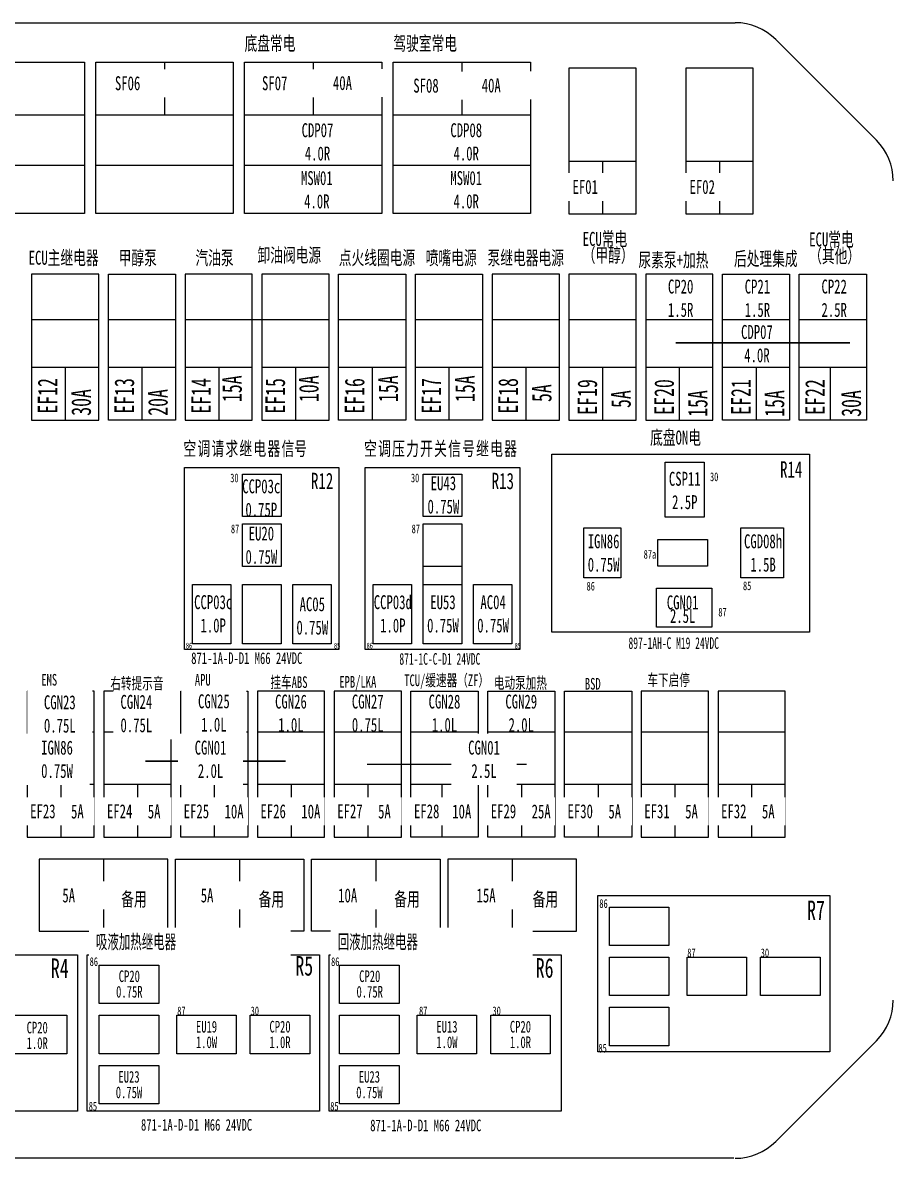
# Model space of a CAD drawing. Header units: millimetres. Extents: x 3853 to 7217, y 3585 to 4426.
# Drawn here: x 6079.3 to 6154, y 3957 to 4054.5 of the extents above; entities that cross this region are included whole.
import ezdxf

# ---------------------------------------------------------------- set-up
doc = ezdxf.new("R2010")
doc.units = ezdxf.units.MM
doc.layers.get('0').update_dxf_attribs({"lineweight": 25})
doc.layers.add('_0', color=7, linetype='Continuous', lineweight=25)
doc.styles.add('T仿宋_GB2312', font='simfang_0.ttf', dxfattribs={"width": 0.6})
doc.styles.add('标准', font='', dxfattribs={"width": 0.667})
doc.styles.get('标准').set_extended_font_data('SimSun')

msp = doc.modelspace()

# ---------------------------------------------------------------- linework, layer by layer
at = {"layer": '_0', "color": 0, "linetype": 'ByBlock', "lineweight": -3}
for p, q in [((6007.079, 4054.46), (6140.388, 4054.46)), ((6143.879, 4053.014), (6152.506, 4044.388)), ((6091.464, 4051.087), (6091.464, 4046.562)), ((6104.216, 4051.087), (6104.216, 4046.562)), ((6116.969, 4051.087), (6116.969, 4046.562)), ((6131.902, 4050.556), (6126.143, 4050.556)), ((6126.143, 4050.556), (6126.143, 4038.051)), ((6131.902, 4038.051), (6131.902, 4050.556)), ((6141.934, 4050.556), (6136.175, 4050.556)), ((6136.175, 4050.556), (6136.175, 4038.051)), ((6141.934, 4038.051), (6141.934, 4050.556)), ((6072.828, 4046.562), (6084.594, 4046.562)), ((6085.581, 4046.562), (6097.346, 4046.562)), ((6098.334, 4046.562), (6110.099, 4046.562)), ((6111.086, 4046.562), (6122.852, 4046.562)), ((6072.828, 4042.247), (6084.594, 4042.247)), ((6085.581, 4042.247), (6097.346, 4042.247)), ((6098.334, 4042.247), (6110.099, 4042.247)), ((6111.086, 4042.247), (6122.852, 4042.247)), ((6126.143, 4042.576), (6131.902, 4042.576)), ((6129.022, 4042.576), (6129.022, 4038.051)), ((6136.175, 4042.576), (6141.934, 4042.576)), ((6139.054, 4042.576), (6139.054, 4038.051)), ((6126.143, 4038.051), (6131.902, 4038.051)), ((6136.175, 4038.051), (6141.934, 4038.051)), ((6085.828, 4032.879), (6080.069, 4032.879)), ((6080.069, 4032.879), (6080.069, 4020.373)), ((6085.828, 4020.373), (6085.828, 4032.879)), ((6086.651, 4032.879), (6092.41, 4032.879)), ((6086.651, 4020.373), (6086.651, 4032.879)), ((6092.41, 4032.879), (6092.41, 4020.373)), ((6098.992, 4032.879), (6093.233, 4032.879)), ((6093.233, 4032.879), (6093.233, 4020.373)), ((6098.992, 4020.373), (6098.992, 4032.879)), ((6105.574, 4032.879), (6099.815, 4032.879)), ((6099.815, 4032.879), (6099.815, 4020.373)), ((6105.574, 4020.373), (6105.574, 4032.879)), ((6106.397, 4032.879), (6112.156, 4032.879)), ((6106.397, 4020.373), (6106.397, 4032.879)), ((6112.156, 4032.879), (6112.156, 4020.373)), ((6112.979, 4032.879), (6118.738, 4032.879)), ((6112.979, 4020.373), (6112.979, 4032.879)), ((6118.738, 4032.879), (6118.738, 4020.373)), ((6125.32, 4032.879), (6119.561, 4032.879)), ((6119.561, 4032.879), (6119.561, 4020.373)), ((6125.32, 4020.373), (6125.32, 4032.879)), ((6131.902, 4032.879), (6126.143, 4032.879)), ((6126.143, 4032.879), (6126.143, 4020.373)), ((6131.902, 4020.373), (6131.902, 4032.879)), ((6138.484, 4032.879), (6132.725, 4032.879)), ((6132.725, 4032.879), (6132.725, 4020.373)), ((6138.484, 4020.373), (6138.484, 4032.879)), ((6139.307, 4032.879), (6145.066, 4032.879)), ((6139.307, 4020.373), (6139.307, 4032.879)), ((6145.066, 4032.879), (6145.066, 4020.373)), ((6145.889, 4032.879), (6151.648, 4032.879)), ((6145.889, 4020.373), (6145.889, 4032.879)), ((6151.648, 4032.879), (6151.648, 4020.373)), ((6080.069, 4029.008), (6085.828, 4029.008)), ((6086.651, 4029.008), (6092.41, 4029.008)), ((6093.233, 4029.008), (6098.992, 4029.008)), ((6098.992, 4029.008), (6099.815, 4029.008)), ((6099.815, 4029.008), (6105.574, 4029.008)), ((6106.397, 4029.008), (6112.156, 4029.008)), ((6112.979, 4029.008), (6118.738, 4029.008)), ((6119.561, 4029.008), (6125.32, 4029.008)), ((6126.143, 4029.008), (6131.902, 4029.008)), ((6132.725, 4029.008), (6138.484, 4029.008)), ((6139.307, 4029.008), (6145.066, 4029.008)), ((6145.889, 4029.008), (6151.648, 4029.008)), ((6080.069, 4024.898), (6085.828, 4024.898)), ((6082.948, 4024.898), (6082.948, 4020.373)), ((6086.651, 4024.898), (6092.41, 4024.898)), ((6089.53, 4024.898), (6089.53, 4020.373)), ((6093.233, 4024.898), (6098.992, 4024.898)), ((6096.112, 4024.898), (6096.112, 4020.373)), ((6099.815, 4024.898), (6105.574, 4024.898)), ((6102.694, 4024.898), (6102.694, 4020.373)), ((6106.397, 4024.898), (6112.156, 4024.898)), ((6109.276, 4024.898), (6109.276, 4020.373)), ((6112.979, 4024.898), (6118.738, 4024.898)), ((6115.858, 4024.898), (6115.858, 4020.373)), ((6119.561, 4024.898), (6125.32, 4024.898)), ((6122.44, 4024.898), (6122.44, 4020.373)), ((6126.143, 4024.898), (6131.902, 4024.898)), ((6129.022, 4024.898), (6129.022, 4020.373)), ((6132.725, 4024.898), (6138.484, 4024.898)), ((6135.604, 4024.898), (6135.604, 4020.373)), ((6139.307, 4024.898), (6145.066, 4024.898)), ((6142.186, 4024.898), (6142.186, 4020.373)), ((6145.889, 4024.898), (6151.648, 4024.898)), ((6148.543, 4024.898), (6148.543, 4020.373)), ((6080.069, 4020.373), (6085.828, 4020.373)), ((6092.41, 4020.373), (6086.651, 4020.373)), ((6093.233, 4020.373), (6098.992, 4020.373)), ((6099.815, 4020.373), (6105.574, 4020.373)), ((6112.156, 4020.373), (6106.397, 4020.373)), ((6118.738, 4020.373), (6112.979, 4020.373)), ((6119.561, 4020.373), (6125.32, 4020.373)), ((6126.143, 4020.373), (6131.902, 4020.373)), ((6132.725, 4020.373), (6138.484, 4020.373)), ((6145.066, 4020.373), (6139.307, 4020.373)), ((6151.648, 4020.373), (6145.889, 4020.373)), ((6085.45, 3997.11), (6079.69, 3997.11)), ((6079.69, 3997.11), (6079.69, 3984.605)), ((6085.45, 3984.605), (6085.45, 3997.11)), ((6092.032, 3997.11), (6086.272, 3997.11)), ((6086.272, 3997.11), (6086.272, 3984.605)), ((6092.032, 3984.605), (6092.032, 3997.11)), ((6092.854, 3997.11), (6098.614, 3997.11)), ((6092.854, 3984.605), (6092.854, 3997.11)), ((6098.614, 3997.11), (6098.614, 3984.605)), ((6105.196, 3997.11), (6099.436, 3997.11)), ((6099.436, 3997.11), (6099.436, 3984.605)), ((6105.196, 3984.605), (6105.196, 3997.11)), ((6111.778, 3997.11), (6106.018, 3997.11)), ((6106.018, 3997.11), (6106.018, 3984.605)), ((6111.778, 3984.605), (6111.778, 3997.11)), ((6112.6, 3997.11), (6118.36, 3997.11)), ((6112.6, 3984.605), (6112.6, 3997.11)), ((6118.36, 3997.11), (6118.36, 3984.605)), ((6119.182, 3997.11), (6124.942, 3997.11)), ((6119.182, 3984.605), (6119.182, 3997.11)), ((6124.942, 3997.11), (6124.942, 3984.605)), ((6125.764, 3997.11), (6131.524, 3997.11)), ((6125.764, 3984.605), (6125.764, 3997.11)), ((6131.524, 3997.11), (6131.524, 3984.605)), ((6138.106, 3997.11), (6132.346, 3997.11)), ((6132.346, 3997.11), (6132.346, 3984.605)), ((6138.106, 3984.605), (6138.106, 3997.11)), ((6144.688, 3997.11), (6138.928, 3997.11)), ((6138.928, 3997.11), (6138.928, 3984.605)), ((6144.688, 3984.605), (6144.688, 3997.11)), ((6079.69, 3993.62), (6085.45, 3993.62)), ((6086.272, 3993.62), (6092.032, 3993.62)), ((6092.854, 3993.62), (6098.614, 3993.62)), ((6099.436, 3993.62), (6105.196, 3993.62)), ((6106.018, 3993.62), (6111.778, 3993.62)), ((6112.61, 3993.62), (6118.36, 3993.62)), ((6119.182, 3993.62), (6124.942, 3993.62)), ((6125.764, 3993.62), (6131.524, 3993.62)), ((6132.346, 3993.62), (6138.106, 3993.62)), ((6138.928, 3993.62), (6144.688, 3993.62)), ((6079.69, 3989.13), (6085.45, 3989.13)), ((6082.57, 3989.13), (6082.57, 3984.605)), ((6086.272, 3989.13), (6092.032, 3989.13)), ((6089.152, 3989.13), (6089.152, 3984.605)), ((6092.854, 3989.13), (6098.614, 3989.13)), ((6095.734, 3989.13), (6095.734, 3984.605)), ((6099.436, 3989.13), (6105.196, 3989.13)), ((6102.316, 3989.13), (6102.316, 3984.605)), ((6106.018, 3989.13), (6111.778, 3989.13)), ((6108.898, 3989.13), (6108.898, 3984.605)), ((6112.6, 3989.13), (6118.36, 3989.13)), ((6115.255, 3989.13), (6115.255, 3984.605)), ((6119.182, 3989.13), (6124.942, 3989.13)), ((6122.062, 3989.13), (6122.062, 3984.605)), ((6125.764, 3989.13), (6131.524, 3989.13)), ((6128.644, 3989.13), (6128.644, 3984.605)), ((6132.346, 3989.13), (6138.106, 3989.13)), ((6135.226, 3989.13), (6135.226, 3984.605)), ((6138.928, 3989.13), (6144.688, 3989.13)), ((6141.808, 3989.13), (6141.808, 3984.605)), ((6079.69, 3984.605), (6085.45, 3984.605)), ((6086.272, 3984.605), (6092.032, 3984.605)), ((6098.614, 3984.605), (6092.854, 3984.605)), ((6099.436, 3984.605), (6105.196, 3984.605)), ((6106.018, 3984.605), (6111.778, 3984.605)), ((6118.36, 3984.605), (6112.6, 3984.605)), ((6124.942, 3984.605), (6119.182, 3984.605)), ((6131.524, 3984.605), (6125.764, 3984.605)), ((6132.346, 3984.605), (6138.106, 3984.605)), ((6138.928, 3984.605), (6144.688, 3984.605)), ((6091.739, 3982.706), (6080.714, 3982.706)), ((6080.714, 3982.706), (6080.714, 3976.536)), ((6086.227, 3982.706), (6086.227, 3976.536)), ((6091.739, 3976.536), (6091.739, 3982.706)), ((6092.397, 3976.536), (6092.397, 3982.706)), ((6092.397, 3982.706), (6103.422, 3982.706)), ((6097.91, 3982.706), (6097.91, 3976.536)), ((6103.422, 3982.706), (6103.422, 3976.536)), ((6104.08, 3982.706), (6115.105, 3982.706)), ((6104.08, 3976.536), (6104.08, 3982.706)), ((6109.593, 3982.706), (6109.593, 3976.536)), ((6115.105, 3982.706), (6115.105, 3976.536)), ((6126.788, 3982.706), (6115.764, 3982.706)), ((6115.764, 3982.706), (6115.764, 3976.536)), ((6121.276, 3982.706), (6121.276, 3976.536)), ((6126.788, 3976.536), (6126.788, 3982.706)), ((6080.714, 3976.536), (6091.739, 3976.536)), ((6103.422, 3976.536), (6092.397, 3976.536)), ((6115.105, 3976.536), (6104.08, 3976.536)), ((6115.764, 3976.536), (6126.788, 3976.536)), ((6152.506, 3967.119), (6143.879, 3958.492)), ((6140.294, 3957.047), (6007.079, 3957.047))]:
    msp.add_line(p, q, dxfattribs=at)
at = {"layer": '_0', "color": 1, "lineweight": 30}
for p, q in [((6135.32, 4027.001), (6150.24, 4027.001)), ((6089.829, 3991.113), (6101.842, 3991.113))]:
    msp.add_line(p, q, dxfattribs=at)
at = {"layer": '_0', "color": 1, "lineweight": -3}
msp.add_line((6108.849, 3990.858), (6122.511, 3990.858), dxfattribs=at)
at = {"layer": '_0', "color": 0, "linetype": 'ByBlock', "lineweight": -3}
for points in [[(6084.594, 4038.087), (6072.828, 4038.087), (6072.828, 4051.087), (6084.594, 4051.087)], [(6097.346, 4038.087), (6085.581, 4038.087), (6085.581, 4051.087), (6097.346, 4051.087)], [(6110.099, 4038.087), (6098.334, 4038.087), (6098.334, 4051.087), (6110.099, 4051.087)], [(6122.852, 4038.087), (6111.086, 4038.087), (6111.086, 4051.087), (6122.852, 4051.087)], [(6124.666, 4017.451), (6146.779, 4017.451), (6146.779, 4002.189), (6124.666, 4002.189)], [(6134.405, 4012.038), (6134.405, 4016.775), (6137.751, 4016.775), (6137.751, 4012.038)], [(6106.427, 4000.678), (6093.173, 4000.678), (6093.173, 4016.291), (6106.427, 4016.291)], [(6121.92, 4000.678), (6108.666, 4000.678), (6108.666, 4016.291), (6121.92, 4016.291)], [(6130.587, 4006.838), (6127.432, 4006.838), (6127.432, 4011.135), (6130.587, 4011.135)], [(6144.532, 4006.838), (6140.886, 4006.838), (6140.886, 4011.135), (6144.532, 4011.135)], [(6138.01, 4007.853), (6133.767, 4007.853), (6133.767, 4010.121), (6138.01, 4010.121)], [(6138.383, 4002.597), (6133.646, 4002.597), (6133.646, 4005.943), (6138.383, 4005.943)], [(6148.521, 3966.179), (6128.611, 3966.179), (6128.611, 3979.59), (6148.521, 3979.59)], [(6084.018, 3961.078), (6064.107, 3961.078), (6064.107, 3974.489), (6084.018, 3974.489)], [(6104.751, 3961.078), (6084.841, 3961.078), (6084.841, 3974.489), (6104.751, 3974.489)], [(6125.484, 3961.078), (6105.574, 3961.078), (6105.574, 3974.489), (6125.484, 3974.489)]]:
    msp.add_lwpolyline(points, close=True, dxfattribs=at)
at = {"layer": '_0', "color": 0, "linetype": 'ByBlock', "lineweight": -3, "flags": 128}
for points in [[(6101.462, 4015.747), (6101.462, 4012.09), (6098.163, 4012.09), (6098.163, 4015.747)], [(6116.956, 4015.747), (6116.956, 4012.09), (6113.656, 4012.09), (6113.656, 4015.747)], [(6101.462, 4011.48), (6101.462, 4007.824), (6098.163, 4007.824), (6098.163, 4011.48)], [(6116.956, 4011.48), (6116.956, 4007.824), (6113.656, 4007.824), (6113.656, 4011.48)], [(6097.163, 4006.279), (6097.163, 4001.177), (6093.863, 4001.177), (6093.863, 4006.279)], [(6101.462, 4006.279), (6101.462, 4001.177), (6098.163, 4001.177), (6098.163, 4006.279)], [(6105.762, 4006.279), (6105.762, 4001.177), (6102.462, 4001.177), (6102.462, 4006.279)], [(6112.656, 4006.279), (6112.656, 4001.177), (6109.357, 4001.177), (6109.357, 4006.279)], [(6116.956, 4006.279), (6116.956, 4001.177), (6113.656, 4001.177), (6113.656, 4006.279)], [(6121.255, 4006.279), (6121.255, 4001.177), (6117.956, 4001.177), (6117.956, 4006.279)], [(6134.722, 3975.301), (6129.621, 3975.301), (6129.621, 3978.601), (6134.722, 3978.601)], [(6090.974, 3970.32), (6085.873, 3970.32), (6085.873, 3973.619), (6090.974, 3973.619)], [(6111.587, 3970.32), (6106.485, 3970.32), (6106.485, 3973.619), (6111.587, 3973.619)], [(6134.722, 3971.002), (6129.621, 3971.002), (6129.621, 3974.301), (6134.722, 3974.301)], [(6141.366, 3971.002), (6136.268, 3971.002), (6136.268, 3974.301), (6141.366, 3974.301)], [(6147.672, 3971.002), (6142.57, 3971.002), (6142.57, 3974.301), (6147.672, 3974.301)], [(6134.722, 3966.702), (6129.621, 3966.702), (6129.621, 3970.002), (6134.722, 3970.002)], [(6083.104, 3966.02), (6078.002, 3966.02), (6078.002, 3969.32), (6083.104, 3969.32)], [(6090.974, 3966.02), (6085.873, 3966.02), (6085.873, 3969.32), (6090.974, 3969.32)], [(6097.618, 3966.02), (6092.519, 3966.02), (6092.519, 3969.32), (6097.618, 3969.32)], [(6103.923, 3966.02), (6098.822, 3966.02), (6098.822, 3969.32), (6103.923, 3969.32)], [(6111.587, 3966.02), (6106.485, 3966.02), (6106.485, 3969.32), (6111.587, 3969.32)], [(6118.231, 3966.02), (6113.132, 3966.02), (6113.132, 3969.32), (6118.231, 3969.32)], [(6124.536, 3966.02), (6119.434, 3966.02), (6119.434, 3969.32), (6124.536, 3969.32)], [(6090.974, 3961.721), (6085.873, 3961.721), (6085.873, 3965.02), (6090.974, 3965.02)], [(6111.587, 3961.721), (6106.485, 3961.721), (6106.485, 3965.02), (6111.587, 3965.02)]]:
    msp.add_lwpolyline(points, close=True, dxfattribs=at)
at = {"layer": '_0', "color": 1, "lineweight": -3}
msp.add_lwpolyline([(6116.956, 4001.177), (6113.656, 4001.177), (6113.656, 4011.48), (6116.956, 4011.48)], close=True, dxfattribs=at)
at = {"layer": '_0', "color": 0, "linetype": 'ByBlock', "lineweight": -3}
for centre, start, end in [((6140.388, 4049.524), 45, 90), ((6149.015, 4040.897), 0, 45), ((6149.015, 3970.61), 315, 0), ((6140.388, 3961.983), 270, 315)]:
    msp.add_arc(centre, 4.936, start, end, dxfattribs=at)

# ---------------------------------------------------------------- texts
at = {"color": 1, "char_height": 1, "attachment_point": 1, "style": 'T仿宋_GB2312'}
for s, insert, width in [('897-1AH-C M19 24VDC', (6131.25, 4001.742), 8.29054), ('871-1C-C-D1 24VDC', (6111.605, 4000.386), 29.65937)]:
    msp.add_mtext(s, dxfattribs=dict(at, insert=insert, width=width))
at = {"insert": (6093.756, 4000.449), "char_height": 1, "width": 10.12486, "attachment_point": 1, "style": 'T仿宋_GB2312'}
msp.add_mtext('{\\W0.667;871-1A-D-D1 M66 24VDC}', dxfattribs=at)
at = {"layer": '_0', "color": 0, "linetype": 'ByBlock', "lineweight": -3, "style": '标准', "width": 0.667}
for s, height, p in [('底盘常电', 1.2, (6098.334, 4052.087)), ('驾驶室常电', 1.2, (6111.086, 4052.087)), ('ECU主继电器', 1.2, (6079.82, 4033.701)), ('甲醇泵', 1.2, (6087.537, 4033.693)), ('汽油泵', 1.2, (6094.119, 4033.693)), ('卸油阀电源', 1.2, (6099.436, 4033.921)), ('点火线圈电源', 1.2, (6106.406, 4033.704)), ('喷嘴电源', 1.2, (6113.865, 4033.693)), ('泵继电器电源', 1.2, (6119.165, 4033.693)), ('尿素泵+加热', 1.2, (6132.101, 4033.508)), ('后处理集成', 1.2, (6140.293, 4033.618)), ('R14', 1.4, (6144.247, 4015.444)), ('R12', 1.4, (6104.03, 4014.45)), ('R13', 1.4, (6119.523, 4014.45)), ('EMS', 1, (6080.903, 3997.594)), ('右转提示音', 1, (6086.826, 3997.283)), ('APU', 1, (6094.067, 3997.594)), ('挂车ABS', 1, (6100.549, 3997.394)), ('EPB/LKA', 1, (6106.453, 3997.419)), ('电动泵加热', 1, (6119.71, 3997.338)), ('BSD', 1, (6127.506, 3997.251)), ('车下启停', 1, (6132.872, 3997.581)), ('备用', 1.2, (6123.033, 3978.673)), ('R7', 1.68, (6146.561, 3977.479)), ('R4', 1.68, (6081.725, 3972.509)), ('R5', 1.68, (6102.687, 3972.717)), ('R6', 1.68, (6123.296, 3972.536))]:
    msp.add_text(s, height=height, dxfattribs=at).set_placement(p)
at = {"layer": '_0', "color": 0, "linetype": 'ByBlock', "lineweight": -3, "attachment_point": 1, "style": '标准'}
for s, insert, char_height, width in [('\\pxqc;{\\fFangSong_GB2312|b0|i0|c134|p2;CDP07\\P4.0R}', (6102.389, 4045.841), 1.2, 4.39077), ('\\pxqc;{\\fFangSong_GB2312|b0|i0|c134|p2;CDP08\\P4.0R}', (6115.142, 4045.841), 1.2, 4.39077), ('\\pxqc;{\\fFangSong_GB2312|b0|i0|c134|p2;CP20\\P1.5R}', (6133.525, 4032.428), 1.2, 4.39077), ('\\pxqc;{\\fFangSong_GB2312|b0|i0|c134|p2;CP21\\P1.5R}', (6140.107, 4032.428), 1.2, 4.39077), ('\\pxqc;{\\fFangSong_GB2312|b0|i0|c134|p2;CDP07\\P4.0R}', (6140.067, 4028.531), 1.2, 4.39077), ('\\pxqc;{\\fFangSong_GB2312|b0|i0|c134|p2;EU43\\P0.75W}', (6113.183, 4015.558), 1.2, 4.39077), ('\\pxqc;{\\fFangSong_GB2312|b0|i0|c134|p2;CSP11\\P2.5P}', (6133.879, 4015.936), 1.2, 4.39077), ('\\pxqc;{\\fFangSong_GB2312|b0|i0|c134|p2;CCP03c\\P0.75P}', (6097.568, 4015.29), 1.2, 4.39077), ('\\pxqc;{\\fFangSong_GB2312|b0|i0|c134|p2;EU20\\P0.75W}', (6097.577, 4011.243), 1.2, 4.39077), ('\\pxqc;{\\fFangSong_GB2312|b0|i0|c134|p2;IGN86\\P0.75W}', (6126.92, 4010.574), 1.2, 4.39077), ('\\pxqc;{\\fFangSong_GB2312|b0|i0|c134|p2;CGD08h\\P1.5B}', (6140.593, 4010.574), 1.2, 4.39077), ('\\pxqc;{\\fFangSong_GB2312|b0|i0|c134|p2;CCP03c\\P1.0P}', (6093.446, 4005.357), 1.2, 4.39077), ('\\pxqc;{\\fFangSong_GB2312|b0|i0|c134|p2;AC05\\P0.75W}', (6101.943, 4005.177), 1.2, 4.39077), ('\\pxqc;{\\fFangSong_GB2312|b0|i0|c134|p2;CCP03d\\P1.0P}', (6108.847, 4005.353), 1.2, 4.39077), ('\\pxqc;{\\fFangSong_GB2312|b0|i0|c134|p2;EU53\\P0.75W}', (6113.146, 4005.353), 1.2, 4.39077), ('\\pxqc;{\\fFangSong_GB2312|b0|i0|c134|p2;AC04\\P0.75W}', (6117.446, 4005.353), 1.2, 4.39077), ('\\pxsm0.58,qc;{\\fFangSong_GB2312|b0|i0|c134|p2;CGN01\\P2.5L}', (6133.699, 4005.334), 1.2, 4.39077), ('\\pxsm0.7,qc;{\\fFangSong_GB2312|b0|i0|c134|p2;TCU/缓速器（ZF）}', (6112.127, 3998.551), 1, 7.0555), ('\\pxqc;{\\fFangSong_GB2312|b0|i0|c134|p2;CGN26\\P1.0L}', (6100.113, 3996.824), 1.2, 4.39077), ('\\pxqc;{\\fFangSong_GB2312|b0|i0|c134|p2;CGN27\\P0.75L}', (6106.695, 3996.824), 1.2, 4.39077), ('\\pxqc;{\\fFangSong_GB2312|b0|i0|c134|p2;CGN28\\P1.0L}', (6113.277, 3996.824), 1.2, 4.39077)]:
    msp.add_mtext(s, dxfattribs=dict(at, insert=insert, char_height=char_height, width=width))
at = {"layer": '_0', "color": 1, "linetype": 'ByBlock', "lineweight": -3, "char_height": 1.2, "width": 4.39077, "attachment_point": 1, "style": '标准'}
for s, insert in [('\\pxqc;MSW01\\P4.0R', (6102.331, 4041.736)), ('\\pxqc;MSW01\\P4.0R', (6115.141, 4041.736)), ('\\pxqc;{\\fFangSong_GB2312|b0|i0|c134|p2;CP22\\P2.5R}', (6146.689, 4032.428))]:
    msp.add_mtext(s, dxfattribs=dict(at, insert=insert))
at = {"layer": '_0', "color": 0, "linetype": 'ByBlock', "lineweight": -3, "char_height": 1.68, "width": 4.74054, "attachment_point": 1, "rotation": 90, "style": '标准'}
for s, insert in [('15A', (6096.413, 4021.919)), ('10A', (6102.995, 4021.919)), ('15A', (6109.802, 4021.919)), ('15A', (6116.384, 4021.919)), ('EF12', (6080.595, 4020.924)), ('EF13', (6087.177, 4020.924)), ('EF14', (6093.759, 4020.924)), ('EF15', (6100.116, 4020.924)), ('EF16', (6106.923, 4020.924)), ('EF17', (6113.505, 4020.924)), ('EF18', (6120.087, 4020.924)), ('5A', (6122.966, 4021.919)), ('EF19', (6126.877, 4020.832)), ('EF20', (6133.459, 4020.832)), ('EF21', (6140.041, 4020.832)), ('EF22', (6146.398, 4020.832)), ('30A', (6083.474, 4020.743)), ('20A', (6090.056, 4020.743)), ('5A', (6129.757, 4021.409)), ('15A', (6142.921, 4020.651))]:
    msp.add_mtext(s, dxfattribs=dict(at, insert=insert))
at = {"layer": '_0', "linetype": 'ByBlock', "lineweight": -3, "char_height": 1.68, "width": 4.74054, "attachment_point": 1, "rotation": 90, "style": '标准'}
for s, insert in [('15A', (6136.339, 4020.651)), ('30A', (6149.503, 4020.651))]:
    msp.add_mtext(s, dxfattribs=dict(at, insert=insert))
at = {"layer": '_0', "color": 0, "style": '标准'}
for s, insert, char_height, width, attachment_point in [('{\\fSimSun|b0|i0|c134|p2;30}', (6097.46, 4015.788), 0.75, 0.75298, 2), ('{\\fSimSun|b0|i0|c134|p2;30}', (6112.953, 4015.788), 0.75, 0.75298, 2), ('{\\fSimSun|b0|i0|c134|p2;30}', (6138.595, 4015.882), 0.75, 0.75298, 2), ('{\\fSimSun|b0|i0|c134|p2;87}', (6097.519, 4011.419), 0.75, 0.75298, 2), ('{\\fSimSun|b0|i0|c134|p2;87}', (6113.012, 4011.419), 0.75, 0.75298, 2), ('{\\fSimSun|b0|i0|c134|p2;87a}', (6133.086, 4009.233), 0.75, 0.75298, 2), ('{\\fSimSun|b0|i0|c134|p2;86}', (6128.01, 4006.503), 0.75, 0.75298, 2), ('{\\fSimSun|b0|i0|c134|p2;85}', (6141.424, 4006.536), 0.75, 0.75298, 2), ('{\\fSimSun|b0|i0|c134|p2;87}', (6139.31, 4004.278), 0.75, 0.75298, 2), ('{\\fSimSun|b0|i0|c134|p2;86}', (6093.571, 4001.279), 0.5, 0.75298, 2), ('{\\fSimSun|b0|i0|c134|p2;85}', (6106.267, 4001.268), 0.5, 0.75298, 2), ('{\\fSimSun|b0|i0|c134|p2;86}', (6109.064, 4001.279), 0.5, 0.75298, 2), ('{\\fSimSun|b0|i0|c134|p2;85}', (6121.761, 4001.268), 0.5, 0.75298, 2), ('{\\fSimSun|b0|i0|c134|p2;86}', (6129.108, 3979.275), 0.75, 0.75298, 2), ('{\\fSimSun|b0|i0|c134|p2;87}', (6136.648, 3975.051), 0.75, 0.75298, 2), ('{\\fSimSun|b0|i0|c134|p2;30}', (6142.947, 3975.051), 0.75, 0.75298, 2), ('{\\fSimSun|b0|i0|c134|p2;86}', (6085.406, 3974.293), 0.75, 0.75298, 2), ('{\\fSimSun|b0|i0|c134|p2;86}', (6106.107, 3974.293), 0.75, 0.75298, 2), ('\\pxsm0.8,qc,t0.8;{\\fFangSong_GB2312|b0|i0|c134|p2;CP20\\P0.75R}', (6085.964, 3973.166), 1, 4.97307, 1), ('\\pxsm0.8,qc,t0.8;{\\fFangSong_GB2312|b0|i0|c134|p2;CP20\\P0.75R}', (6106.576, 3973.166), 1, 4.97307, 1), ('{\\fSimSun|b0|i0|c134|p2;87}', (6092.915, 3970.07), 0.75, 0.75298, 2), ('{\\fSimSun|b0|i0|c134|p2;30}', (6099.213, 3970.07), 0.75, 0.75298, 2), ('{\\fSimSun|b0|i0|c134|p2;87}', (6113.648, 3970.07), 0.75, 0.75298, 2), ('{\\fSimSun|b0|i0|c134|p2;30}', (6119.946, 3970.07), 0.75, 0.75298, 2), ('\\pxsm0.8,qc,t0.8;{\\fFangSong_GB2312|b0|i0|c134|p2;CP20\\P1.0R}', (6078.066, 3968.761), 1, 4.97307, 1), ('\\pxsm0.8,qc,t0.8;{\\fFangSong_GB2312|b0|i0|c134|p2;EU19\\P1.0W}', (6092.582, 3968.837), 1, 4.97307, 1), ('\\pxsm0.8,qc,t0.8;{\\fFangSong_GB2312|b0|i0|c134|p2;CP20\\P1.0R}', (6098.886, 3968.837), 1, 4.97307, 1), ('\\pxsm0.8,qc,t0.8;{\\fFangSong_GB2312|b0|i0|c134|p2;EU13\\P1.0W}', (6113.195, 3968.837), 1, 4.97307, 1), ('\\pxsm0.8,qc,t0.8;{\\fFangSong_GB2312|b0|i0|c134|p2;CP20\\P1.0R}', (6119.499, 3968.837), 1, 4.97307, 1), ('{\\fSimSun|b0|i0|c134|p2;85}', (6129.033, 3966.872), 0.75, 1.8017, 2), ('\\pxsm0.8,qc,t0.8;{\\fFangSong_GB2312|b0|i0|c134|p2;EU23\\P0.75W}', (6085.937, 3964.537), 1, 4.97307, 1), ('\\pxsm0.8,qc,t0.8;{\\fFangSong_GB2312|b0|i0|c134|p2;EU23\\P0.75W}', (6106.549, 3964.537), 1, 4.97307, 1), ('{\\fSimSun|b0|i0|c134|p2;85}', (6085.331, 3961.891), 0.75, 1.8017, 2), ('{\\fSimSun|b0|i0|c134|p2;85}', (6106.033, 3961.891), 0.75, 1.8017, 2)]:
    msp.add_mtext(s, dxfattribs=dict(at, insert=insert, char_height=char_height, width=width, attachment_point=attachment_point))

# ---------------------------------------------------------------- next in the draw order: texts
at = {"char_height": 1, "width": 13.10729, "attachment_point": 1, "style": 'T仿宋_GB2312', "bg_fill": 2}
for insert in [(6069.148, 3960.517), (6089.45, 3960.417), (6109.104, 3960.367)]:
    msp.add_mtext('\\W0.667;871-1A-D-D1 M66 24VDC', dxfattribs=dict(at, insert=insert))
at = {"layer": '_0', "color": 0, "linetype": 'ByBlock', "lineweight": -3, "char_height": 1.2, "attachment_point": 1, "style": '标准', "bg_fill": 2}
for s, insert, width in [('SF06', (6087.215, 4049.869), 4.39077), ('SF07', (6099.826, 4049.869), 4.39077), ('40A', (6105.909, 4049.89), 4.39077), ('SF08', (6112.798, 4049.664), 4.39077), ('EF01', (6126.452, 4040.972), 4.39077), ('EF02', (6136.484, 4040.972), 4.39077), ('\\pxsm0.7;ECU常电（甲醇）', (6127.323, 4036.515), 4.39077), ('\\pxsm0.7;ECU常电（其他）', (6146.743, 4036.471), 4.39077), ('底盘ON电', (6133.102, 4019.475), 4.39077), ('{\\fSTFangsong|b0|i0|c134|p2;\\T1.1;\\C256;空调请求继电器\\fSimSun|b0|i0|c134|p2;\\T1;信号}', (6093.088, 4018.524), 11.90945), ('{\\fSTFangsong|b0|i0|c134|p2;\\T1.1;\\C256;空调压力开关信号继电器}', (6108.581, 4018.524), 14.462), ('\\pxqc;{\\fFangSong_GB2312|b0|i0|c134|p2;CGN23\\P0.75L}', (6080.296, 3996.766), 4.39077), ('{\\fFangSong_GB2312|b0|i0|c134|p2;CGN24\\P0.75L}', (6087.689, 3996.799), 4.39077), ('\\pxqc;{\\fFangSong_GB2312|b0|i0|c134|p2;CGN01\\P2.5L}', (6116.669, 3992.874), 4.39077), ('EF23', (6079.949, 3987.414), 2.35349), ('EF25', (6093.113, 3987.414), 2.35349), ('EF26', (6099.695, 3987.414), 2.35349), ('EF27', (6106.277, 3987.414), 2.35349), ('EF28', (6112.859, 3987.414), 2.35349), ('EF29', (6119.441, 3987.414), 2.35349), ('EF30', (6126.023, 3987.414), 2.35349), ('EF31', (6132.605, 3987.414), 2.35349), ('EF32', (6139.187, 3987.414), 2.35349), ('5A', (6082.708, 3980.197), 4.39077), ('5A', (6094.572, 3980.197), 4.39077), ('10A', (6106.358, 3980.197), 4.39077), ('15A', (6118.221, 3980.197), 4.39077), ('{\\fSimSun|b0|i0|c134|p2;\\W0.6;吸液加热继电器}', (6085.588, 3976.223), 16.10681), ('{\\fSimSun|b0|i0|c134|p2;\\W0.6;回液加热继电器}', (6106.321, 3976.223), 16.10681)]:
    msp.add_mtext(s, dxfattribs=dict(at, insert=insert, width=width))

# ---------------------------------------------------------------- next in the draw order: texts
at = {"layer": '_0', "color": 0, "linetype": 'ByBlock', "lineweight": -3, "style": '标准', "width": 0.667}
for p in [(6087.754, 3978.673), (6099.54, 3978.673), (6111.169, 3978.673)]:
    msp.add_text('备用', height=1.2, dxfattribs=at).set_placement(p)
at = {"layer": '_0', "color": 0, "linetype": 'ByBlock', "lineweight": -3, "char_height": 1.2, "attachment_point": 1, "style": '标准', "bg_fill": 2}
for s, insert, width in [('40A', (6118.665, 4049.676), 4.39077), ('\\pxqc;{\\fFangSong_GB2312|b0|i0|c134|p2;CGN25\\P1.0L}', (6093.506, 3996.85), 4.39077), ('\\pxqc;{\\fFangSong_GB2312|b0|i0|c134|p2;IGN86\\P0.75W}', (6080.056, 3992.874), 4.39077), ('5A', (6083.453, 3987.399), 1.40957), ('10A', (6096.617, 3987.399), 1.40957), ('10A', (6103.199, 3987.399), 1.40957), ('5A', (6109.781, 3987.399), 1.40957), ('10A', (6116.138, 3987.399), 1.40957), ('25A', (6122.945, 3987.399), 1.40957), ('5A', (6136.109, 3987.399), 1.40957), ('5A', (6142.691, 3987.399), 1.40957)]:
    msp.add_mtext(s, dxfattribs=dict(at, insert=insert, width=width))
at = {"layer": '_0', "color": 0, "linetype": 'ByBlock', "lineweight": -3, "insert": (6119.859, 3996.824), "char_height": 1.2, "width": 4.39077, "attachment_point": 1, "style": '标准'}
msp.add_mtext('\\pxqc;{\\fFangSong_GB2312|b0|i0|c134|p2;CGN29\\P2.0L}', dxfattribs=at)
at = {"layer": '_0', "linetype": 'ByBlock', "lineweight": -3, "insert": (6129.527, 3987.399), "char_height": 1.2, "width": 1.40957, "attachment_point": 1, "style": '标准', "bg_fill": 2}
msp.add_mtext('5A', dxfattribs=at)

# ---------------------------------------------------------------- next in the draw order: texts
at = {"layer": '_0', "color": 0, "linetype": 'ByBlock', "lineweight": -3, "char_height": 1.2, "attachment_point": 1, "style": '标准', "bg_fill": 2}
for s, insert, width in [('\\pxqc;{\\fFangSong_GB2312|b0|i0|c134|p2;CGN01\\P2.0L}', (6093.22, 3992.874), 4.39077), ('EF24', (6086.531, 3987.414), 2.35349)]:
    msp.add_mtext(s, dxfattribs=dict(at, insert=insert, width=width))

# ---------------------------------------------------------------- next in the draw order: texts
at = {"layer": '_0', "color": 0, "linetype": 'ByBlock', "lineweight": -3, "insert": (6090.035, 3987.399), "char_height": 1.2, "width": 1.40957, "attachment_point": 1, "style": '标准', "bg_fill": 2}
msp.add_mtext('5A', dxfattribs=at)

doc.saveas('drawing.dxf')
